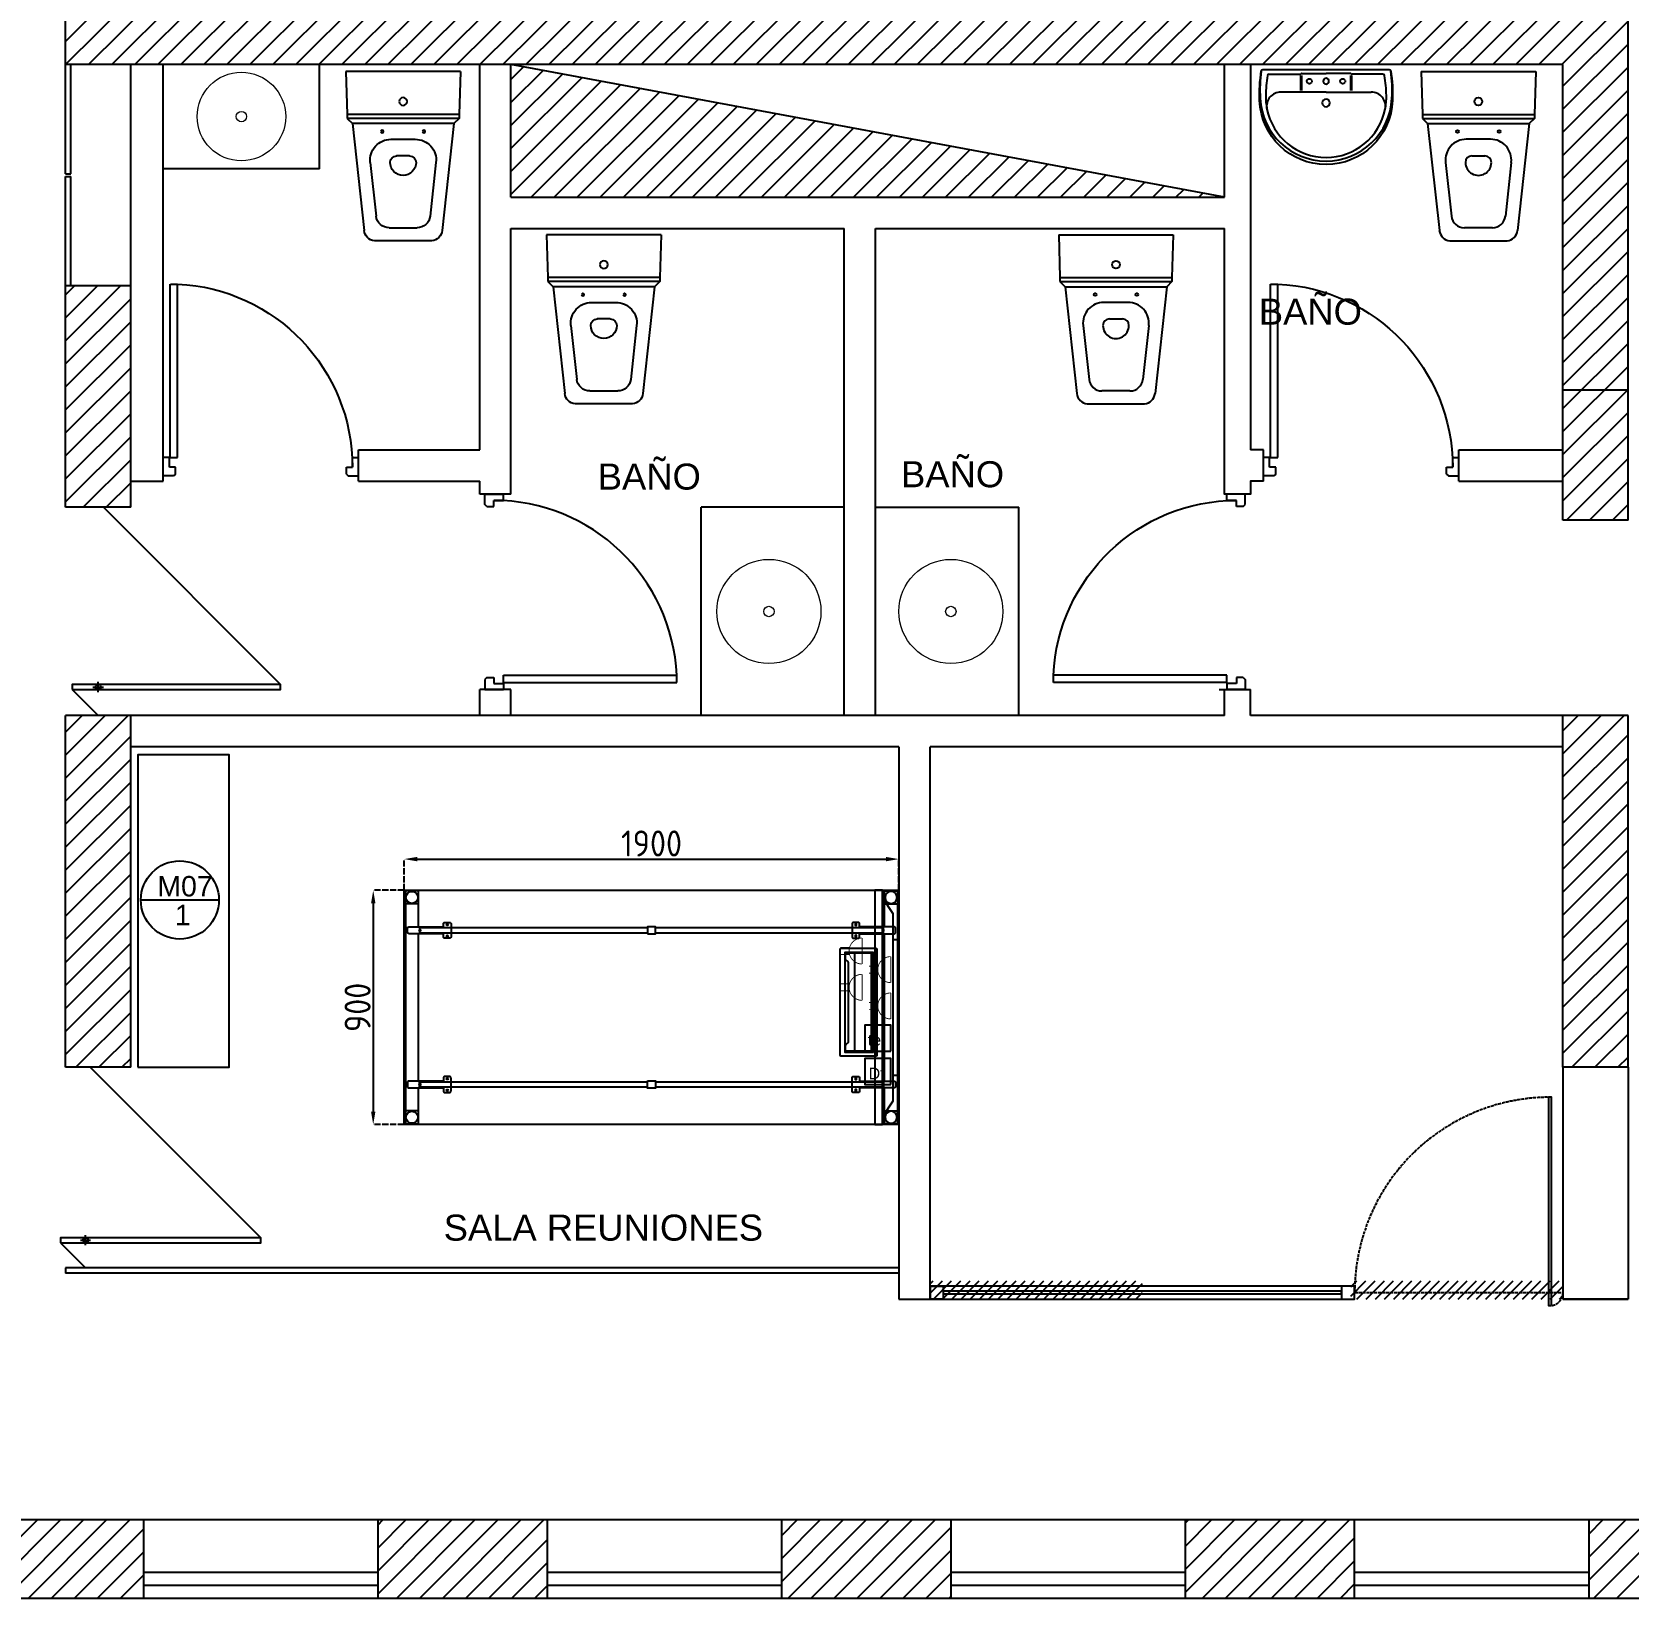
# Model space of a CAD drawing. Header units: millimetres. Extents: x 69942 to 103169, y 109869 to 150283.
# Drawn here: x 87821 to 93950, y 110479 to 116492 of the extents above; entities that cross this region are included whole.
import ezdxf
from ezdxf.enums import TextEntityAlignment as Align

# ---------------------------------------------------------------- set-up
doc = ezdxf.new("R2010")
doc.units = ezdxf.units.MM
doc.header["$MEASUREMENT"] = 0
for name, pattern in [('ACAD_ISO02W100', [15, 12, -3]), ('ACAD_ISO04W100', [30, 24, -3, 0, -3]), ('HIDDEN2', [0.1875, 0.125, -0.0625]), ('RAYITAS', [0.375, 0.25, -0.125])]:
    doc.linetypes.add(name, pattern=pattern)
doc.layers.add('008', color=8, linetype='Continuous', lineweight=9)
for name, color, linetype in [('2D', 7, 'Continuous'), ('A-MUEBLES', 1, 'Continuous'), ('CONSTRUCCION 2', 10, 'Continuous'), ('COTA', 5, 'Continuous'), ('DEMOLICION 2', 50, 'HIDDEN2'), ('FMZ-0.4', 5, 'Continuous'), ('FMZ-0.6', 7, 'Continuous'), ('FMZ-CRISTAL', 4, 'Continuous'), ('FMZ-TEXTO', 3, 'Continuous'), ('Mobiliario', 7, 'Continuous'), ('OH', 7, 'Continuous'), ('puerta', 6, 'Continuous'), ('vent', 8, 'Continuous')]:
    doc.layers.add(name, color=color, linetype=linetype)
doc.layers.add('FMZ-MOBILIARIO', color=7, linetype='Continuous', true_color=0x46434a)
doc.layers.add('Simbología Enchufes', color=7, linetype='Continuous', true_color=0xda321c)
doc.styles.add('ARIAL', font='arial.ttf')
doc.styles.add('FMZ 100', font='arial.ttf', dxfattribs={"height": 16})
doc.styles.add('VERO', font='isocp2.shx')
doc.dimstyles.new('RCA', dxfattribs={"dimtxt": 100, "dimasz": 50, "dimexe": 0, "dimexo": 0, "dimgap": 10, "dimtad": 2, "dimdec": 0, "dimtxsty": 'VERO', "dimcen": 2.5, "dimclrd": 253, "dimclre": 253, "dimclrt": 1, "dimadec": 0, "dimazin": 0, "dimtfac": 1, "dimtdec": 0, "dimtmove": 0, "dimatfit": 3, "dimfxl": 1, "dimarcsym": 0})
pattern_1 = [(45, (-680707.704, -994088.684), (-44.1941738, 44.1941738), [])]
pattern_2 = [(45, (-559040.627, -967344.345), (-17.67766953, 17.67766953), [])]

# ---------------------------------------------------------------- blocks, each defined once
blk = doc.blocks.new('P-080')
at = {"layer": 'FMZ-MOBILIARIO'}
for p, q in [((741.4, 38), (741.4, 748)), ((771.1, 748), (741.4, 748)), ((771.4, 38), (771.4, 748)), ((0, -38), (0, 38)), ((25, 38), (0, 38)), ((25, -2), (25, 38)), ((771.4, 38), (741.4, 38)), ((775, 38), (800, 38)), ((775, -2), (775, 38)), ((800, -38), (800, 38)), ((42, -38), (0, -38)), ((50, -2), (25, -2)), ((50, -30), (42, -38)), ((50, -30), (50, -2)), ((750, -2), (775, -2)), ((750, -30), (750, -2)), ((750, -30), (758, -38)), ((758, -38), (800, -38))]:
    blk.add_line(p, q, dxfattribs=at)
blk.add_arc((776.3, -2.5), 751.3, 92.66793, 179.95893, dxfattribs=at)
blk = doc.blocks.new('A$C22EA419C')
at = {"layer": 'FMZ-CRISTAL'}
for p, q in [((0, 0), (68, -68)), ((-2, -71), (-2, -67)), ((-12, -70), (-2, -80)), ((-4, -69), (0, -69))]:
    blk.add_line(p, q, dxfattribs=at)
blk.add_lwpolyline([(-12, -70), (68, -70), (68, -68), (-12, -68)], close=True, dxfattribs=at)
blk.add_circle((-2, -69), 1, dxfattribs=at)
blk = doc.blocks.new('Wc-05')
at = {"layer": 'FMZ-MOBILIARIO'}
for p, q in [((0, -220), (0, 220)), ((0, 220), (165, 215)), ((165, 215), (180, 215)), ((165, -215), (165, 215)), ((180, 215), (200, 195)), ((180, -215), (180, 215)), ((200, 195), (610, 150)), ((200, -195), (200, 195)), ((348.7, 126.2), (555.5, 103.5)), ((650, -110), (650, 110)), ((260, 46.7), (260, -46.7)), ((323.7, -25), (323.7, 25)), ((600, 53.8), (600, -53.8)), ((348.7, -126.2), (555.5, -103.5)), ((200, -195), (610, -150)), ((0, -220), (165, -215)), ((165, -215), (180, -215)), ((180, -215), (200, -195))]:
    blk.add_line(p, q, dxfattribs=at)
for centre, radius in [((230, 80), 5), ((115, 0), 15), ((230, -80), 5)]:
    blk.add_circle(centre, radius, dxfattribs=at)
for centre, radius, start, end in [((340, 46.7), 80, 83.73651, 180), ((605.1, 105.1), 45.2, 6.26349, 83.73651), ((550, 53.8), 50, 359.99999, 83.73651), ((348.7, 25), 25, 90, 180), ((348.7, 0), 50, 270, 90), ((340, -46.7), 80, 180, 276.26349), ((348.7, -25), 25, 180, 270), ((550, -53.8), 50, 276.26349, 0), ((605.1, -105.1), 45.2, 276.26349, 353.73651)]:
    blk.add_arc(centre, radius, start, end, dxfattribs=at)
blk = doc.blocks.new('Lo-03')
for p, q in [((0, 86.4), (-173.8, 86.4)), ((-97.9, 23), (-97.9, 81)), ((-93.8, 23), (-93.8, 81)), ((0, 86.4), (173.8, 86.4)), ((93.8, 23), (93.8, 81)), ((97.9, 23), (97.9, 81)), ((-218.6, 17.9), (-98.9, 17.9)), ((-93.8, 15.4), (0, 15.4)), ((93.8, 15.4), (0, 15.4)), ((218.6, 17.9), (98.9, 17.9))]:
    blk.add_line(p, q)
blk.add_lwpolyline([(0, 364.8, -0.403187), (255.2, 119.1, -0.04955), (248.6, 5.4, -0.368901), (242.2, 0), (0, 0), (-242.2, 0, -0.368901), (-248.6, 5.4, -0.04955), (-255.2, 119.1, -0.403187)], format="xyb", close=True)
at = {"linetype": 'RAYITAS'}
for centre in [(-64, 44.8), (64, 44.8)]:
    blk.add_circle(centre, 9.6, dxfattribs=at)
for centre, radius, start, end in [((0, 97.9), 253.4, 90, 177.20036), ((0, 105.6), 231.7, 90, 168.54747), ((0, 97.9), 253.4, 2.79964, 90), ((0, 105.6), 231.7, 11.45253, 90), ((0, 105.6), 231.7, 168.54747, 181.49317), ((-173.8, 140.8), 54.4, 168.54747, 270), ((0, 128), 14.7, 90, 270), ((0, 128), 14.7, 270, 90), ((173.8, 140.8), 54.4, 270, 11.45253), ((0, 105.6), 231.7, 358.50683, 11.45253), ((322.2, 82.8), 576, 177.26815, 187.72723), ((280.4, 106.1), 512, 180.72633, 189.30303), ((-280.4, 106.1), 512, 350.69697, 359.27367), ((-322.2, 82.8), 576, 352.27277, 2.73185), ((-218.6, 24.3), 6.4, 189.30303, 270), ((-98.9, 15.4), 2.56, 36.8699, 90), ((-93.8, 19.2), 3.84, 216.8699, 270), ((0, 44.8), 11.2, 90, 270), ((0, 44.8), 11.2, 270, 90), ((93.8, 19.2), 3.84, 270, 323.1301), ((98.9, 15.4), 2.56, 90, 143.1301), ((218.6, 24.3), 6.4, 270, 350.69697)]:
    blk.add_arc(centre, radius, start, end)
blk = doc.blocks.new('enchufes')
at = {"linetype": 'Continuous', "const_width": 0.5}
blk.add_lwpolyline([(26085.61, 529.02), (26100.61, 529.02, 1), (26085.61, 529.02, 1.446218), (26085.61, 529.02, 1.021531)], format="xyb", dxfattribs=at)
for points in [[(26091.11, 536.25), (26091.11, 541.52)], [(26095.11, 536.25), (26095.11, 541.52)]]:
    blk.add_lwpolyline(points, dxfattribs=at)
blk = doc.blocks.new('CR.19090')
at = {"layer": '2D'}
blk.add_lwpolyline([(-1900, 0), (0, 0), (0, -900), (-1900, -900)], close=True, dxfattribs=at)
blk = doc.blocks.new('SP.LI.5LTS.090')
at = {"layer": '2D'}
for points in [[(5, 447), (5, -447), (55, -447), (55, -309)], [(55, 309), (55, 447), (5, 447)], [(55, 397), (5, 397)], [(55, -283), (55, 283)], [(55, -397), (5, -397)]]:
    blk.add_lwpolyline(points, dxfattribs=at)
for points in [[(151, 283), (18, 283, -0.414214), (13, 288), (13, 304, -0.414214), (18, 309), (151, 309)], [(151, 309), (151, 321.5, -0.414214), (156, 326.5), (175, 326.5, -0.414214), (180, 321.5), (180, 270.5, -0.414214), (175, 265.5), (156, 265.5, -0.414214), (151, 270.5), (151, 283)], [(151, -283), (18, -283, 0.414214), (13, -288), (13, -304, 0.414214), (18, -309), (151, -309)], [(151, -309), (151, -321.5, 0.414214), (156, -326.5), (175, -326.5, 0.414214), (180, -321.5), (180, -270.5, 0.414214), (175, -265.5), (156, -265.5, 0.414214), (151, -270.5), (151, -283)]]:
    blk.add_lwpolyline(points, format="xyb", dxfattribs=at)
for centre, radius in [((30, 422), 23), ((165.5, 317.8), 3), ((60.5, 296), 3), ((165.5, 274.3), 3), ((60.5, -296), 3), ((165.5, -274.2), 3), ((165.5, -317.8), 3), ((30, -422), 23)]:
    blk.add_circle(centre, radius, dxfattribs=at)
blk = doc.blocks.new('SP.LI.5VCC.190')
at = {"layer": '2D'}
for points in [[(-15, 144), (-891, 144), (-891, 164), (-15, 164)], [(15, 164), (891, 164), (891, 144), (15, 144)]]:
    blk.add_lwpolyline(points, dxfattribs=at)
blk.add_lwpolyline([(-15, 167.5), (15, 167.5), (15, 140.5), (-15, 140.5)], close=True, dxfattribs=at)
blk = doc.blocks.new('AC.ME.CST')
at = {"layer": '2D', "extrusion": (0, -0.707107, 0.707107)}
blk.add_line((188.3, -32.1, 0), (-188.3, -32.1, 0), dxfattribs=at)
at = {"layer": '2D', "extrusion": (-1, 0, 0)}
blk.add_line((-188.3, -32.1, 0), (-188.3, -132.2, 0), dxfattribs=at)
at = {"layer": '2D', "extrusion": (1, 0, 0)}
blk.add_line((188.3, -32.1, 0), (188.3, -132.2, 0), dxfattribs=at)
at = {"layer": '2D'}
for p, q in [((-154, -122.2), (154, -122.2)), ((-186.3, -134.2), (-172.3, -134.2)), ((172.3, -134.2), (186.3, -134.2))]:
    blk.add_line(p, q, dxfattribs=at)
for points in [[(-204.5, -12.3), (204.5, -12.3, -0.414214), (207.5, -15.3), (207.5, -149.3, -0.414214), (204.5, -152.3), (-204.5, -152.3, -0.414214), (-207.5, -149.3), (-207.5, -15.3, -0.414214)], [(-191.5, -26.2), (-191.5, -135), (191.5, -135), (191.5, -26.2, 0.414214), (190.3, -25), (-190.3, -25, 0.414214)]]:
    blk.add_lwpolyline(points, format="xyb", close=True, dxfattribs=at)
at = {"layer": '2D', "elevation": 0}
blk.add_lwpolyline([(-190.5, -26.3), (190.5, -26.3), (190.5, -96.2), (-190.5, -96.2)], close=True, dxfattribs=at)
at = {"layer": '2D'}
for centre, radius, start, end in [((-154, -124.2), 2, 90, 153.09763), ((154, -124.2), 2, 26.90237, 90), ((-186.3, -132.2), 2, 180, 270), ((-173.6, -114.2), 20, 273.87083, 333.09763), ((173.6, -114.2), 20, 206.90237, 266.12917), ((186.3, -132.2), 2, 270, 0)]:
    blk.add_arc(centre, radius, start, end, dxfattribs=at)
blk = doc.blocks.new('*D520')
at = {"layer": 'COTA', "color": 253, "linetype": 'ACAD_ISO04W100', "lineweight": -2, "transparency": 16777216}
for p, q in [((89250.1, 113196.9), (89250.1, 113316.2)), ((91150.1, 113196.9), (91150.1, 113316.2))]:
    blk.add_line(p, q, dxfattribs=at)
at = {"layer": 'COTA', "color": 253, "lineweight": -2, "transparency": 16777216}
blk.add_line((89300.1, 113316.2), (91100.1, 113316.2), dxfattribs=at)
at = {"layer": 'COTA', "color": 253, "transparency": 16777216}
for points in [[(89300.1, 113324.5), (89300.1, 113307.8), (89250.1, 113316.2)], [(91100.1, 113324.5), (91100.1, 113307.8), (91150.1, 113316.2)]]:
    blk.add_solid(points, dxfattribs=at)
at = {"layer": 'Defpoints', "color": 0, "transparency": 16777216}
for p in [(91150.1, 113316.2), (89250.1, 113196.9), (91150.1, 113196.9)]:
    blk.add_point(p, dxfattribs=at)
at = {"layer": 'COTA', "color": 1, "transparency": 16777216, "insert": (90200.1, 113376.2), "char_height": 100, "attachment_point": 5, "style": 'VERO'}
blk.add_mtext('1900', dxfattribs=at)
blk = doc.blocks.new('*D521')
at = {"layer": 'COTA', "color": 253, "linetype": 'ACAD_ISO04W100', "lineweight": -2, "transparency": 16777216}
for p, q in [((89250.1, 113196.9), (89131.3, 113196.9)), ((89250.1, 112296.9), (89131.3, 112296.9))]:
    blk.add_line(p, q, dxfattribs=at)
at = {"layer": 'COTA', "color": 253, "lineweight": -2, "transparency": 16777216}
blk.add_line((89131.3, 113146.9), (89131.3, 112346.9), dxfattribs=at)
at = {"layer": 'COTA', "color": 253, "transparency": 16777216}
for points in [[(89123, 113146.9), (89139.7, 113146.9), (89131.3, 113196.9)], [(89123, 112346.9), (89139.7, 112346.9), (89131.3, 112296.9)]]:
    blk.add_solid(points, dxfattribs=at)
at = {"layer": 'Defpoints', "color": 0, "transparency": 16777216}
for p in [(89250.1, 113196.9), (89131.3, 112296.9), (89250.1, 112296.9)]:
    blk.add_point(p, dxfattribs=at)
at = {"layer": 'COTA', "color": 1, "transparency": 16777216, "insert": (89071.3, 112746.9), "char_height": 100, "attachment_point": 5, "rotation": 90, "style": 'VERO'}
blk.add_mtext('900', dxfattribs=at)

msp = doc.modelspace()

# ---------------------------------------------------------------- hatches: boundary and pattern name
at = {"layer": 'DEMOLICION 2', "true_color": 0xfae819}
h = msp.add_hatch(dxfattribs=at)
h.set_pattern_fill('ANSI31', color=2, scale=200)
h.set_pattern_definition(pattern_2)
h.paths.add_polyline_path([(92085.1, 111696.9), (91270.1, 111696.9), (91270.1, 111626.9), (92085.1, 111626.9)])
h = msp.add_hatch(dxfattribs=at)
h.set_pattern_fill('ANSI31', color=2, scale=200)
h.set_pattern_definition(pattern_2)
h.paths.add_polyline_path([(92085.1, 111696.9), (91270.1, 111696.9), (91270.1, 111626.9), (92085.1, 111626.9)])
h = msp.add_hatch(dxfattribs=at)
h.set_pattern_fill('ANSI31', color=2, scale=200)
h.set_pattern_definition(pattern_2)
h.paths.add_polyline_path([(92885.1, 111696.9), (93700.1, 111696.9), (93700.1, 111626.9), (92885.1, 111626.9)])
h = msp.add_hatch(dxfattribs=at)
h.set_pattern_fill('ANSI31', color=2, scale=200)
h.set_pattern_definition(pattern_2)
h.paths.add_polyline_path([(92885.1, 111696.9), (93700.1, 111696.9), (93700.1, 111626.9), (92885.1, 111626.9)])
at = {"layer": 'Mobiliario', "linetype": 'Continuous'}
h = msp.add_hatch(dxfattribs=at)
h.set_pattern_fill('ANSI31', color=8, scale=500)
h.set_pattern_definition(pattern_1)
h.paths.add_polyline_path([(80180.1, 129518.5), (82250.1, 129518.5), (82250.1, 130516.9), (83450.1, 130516.9), (83450.1, 130816.9), (81950.1, 130816.9), (81950.1, 129818.5), (79880.1, 129818.5), (79880.1, 128818.5), (77130.1, 128818.5), (77130.1, 127518.5), (77430.1, 127518.5), (77430.1, 128118.5), (77830.1, 128118.5), (77830.1, 128518.5), (80180.1, 128518.5)])
h.paths.add_polyline_path([(77430.1, 126618.5), (77130.1, 126618.5), (77130.1, 125968.5), (77430.1, 125968.5)])
h.paths.add_polyline_path([(77430.1, 125068.5), (77130.1, 125068.5), (77130.1, 124418.5), (77430.1, 124418.5)])
h.paths.add_polyline_path([(77430.1, 123518.5), (77130.1, 123518.5), (77130.1, 122868.5), (77430.1, 122868.5)])
h.paths.add_polyline_path([(77430.1, 121968.5), (77130.1, 121968.5), (77130.1, 121318.5), (77430.1, 121318.5)])
h.paths.add_polyline_path([(77430.1, 120418.5), (77130.1, 120418.5), (77130.1, 119768.5), (77430.1, 119768.5)])
h.paths.add_polyline_path([(77430.1, 118868.5), (77130.1, 118868.5), (77130.1, 118218.5), (77430.1, 118218.5)])
h.paths.add_polyline_path([(77430.1, 117318.5), (77130.1, 117318.5), (77130.1, 116668.5), (77430.1, 116668.5)])
h.paths.add_polyline_path([(77430.1, 115768.5), (77130.1, 115768.5), (77130.1, 114568.5), (77430.1, 114568.5)])
h.paths.add_polyline_path([(77430.1, 113668.5), (77130.1, 113668.5), (77130.1, 113018.5), (77430.1, 113018.5)])
h.paths.add_polyline_path([(77430.1, 112118.5), (77130.1, 112118.5), (77130.1, 110479.2), (78950.1, 110479.2), (78950.1, 110779.2), (77430.1, 110779.2)])
h.paths.add_polyline_path([(80500.1, 110779.2), (79850.1, 110779.2), (79850.1, 110479.2), (80500.1, 110479.2)])
h.paths.add_polyline_path([(82050.1, 110779.2), (81400.1, 110779.2), (81400.1, 110479.2), (82050.1, 110479.2)])
h.paths.add_polyline_path([(83600.1, 110779.2), (82950.1, 110779.2), (82950.1, 110479.2), (83600.1, 110479.2)])
h.paths.add_polyline_path([(85150.1, 110779.2), (84500.1, 110779.2), (84500.1, 110479.2), (85150.1, 110479.2)])
h.paths.add_polyline_path([(86700.1, 110779.2), (86050.1, 110779.2), (86050.1, 110479.2), (86700.1, 110479.2)])
h.paths.add_polyline_path([(88250.1, 110779.2), (87600.1, 110779.2), (87600.1, 110479.2), (88250.1, 110479.2)])
h.paths.add_polyline_path([(89800.1, 110779.2), (89150.1, 110779.2), (89150.1, 110479.2), (89800.1, 110479.2)])
h.paths.add_polyline_path([(91350.1, 110779.2), (90700.1, 110779.2), (90700.1, 110479.2), (91350.1, 110479.2)])
h.paths.add_polyline_path([(92900.1, 110779.2), (92250.1, 110779.2), (92250.1, 110479.2), (92900.1, 110479.2)])
h.paths.add_polyline_path([(94450.1, 110779.2), (93800.1, 110779.2), (93800.1, 110479.2), (94450.1, 110479.2)])
h.paths.add_polyline_path([(96000.1, 110779.2), (95350.1, 110779.2), (95350.1, 110479.2), (96000.1, 110479.2)])
h.paths.add_polyline_path([(97550.1, 110779.2), (96900.1, 110779.2), (96900.1, 110479.2), (97550.1, 110479.2)])
h.paths.add_polyline_path([(100550.1, 112316.9), (101550.1, 112316.9), (101550.1, 114516.9), (102700.1, 114516.9), (102700.1, 115536.9), (102400.1, 115536.9), (102400.1, 114816.9), (102000.1, 114816.9), (101250.1, 114816.9), (101250.1, 112616.9), (100250.1, 112616.9), (100250.1, 110779.2), (98450.1, 110779.2), (98450.1, 110479.2), (100550.1, 110479.2)])
h = msp.add_hatch(dxfattribs=at)
h.set_pattern_fill('ANSI31', color=8, scale=500)
h.set_pattern_definition(pattern_1)
h.paths.add_polyline_path([(80180.1, 129518.5), (82250.1, 129518.5), (82250.1, 130516.9), (83450.1, 130516.9), (83450.1, 130816.9), (81950.1, 130816.9), (81950.1, 129818.5), (79880.1, 129818.5), (79880.1, 128818.5), (77130.1, 128818.5), (77130.1, 127518.5), (77430.1, 127518.5), (77430.1, 128118.5), (77830.1, 128118.5), (77830.1, 128518.5), (80180.1, 128518.5)])
h.paths.add_polyline_path([(77430.1, 126618.5), (77130.1, 126618.5), (77130.1, 125968.5), (77430.1, 125968.5)])
h.paths.add_polyline_path([(77430.1, 125068.5), (77130.1, 125068.5), (77130.1, 124418.5), (77430.1, 124418.5)])
h.paths.add_polyline_path([(77430.1, 123518.5), (77130.1, 123518.5), (77130.1, 122868.5), (77430.1, 122868.5)])
h.paths.add_polyline_path([(77430.1, 121968.5), (77130.1, 121968.5), (77130.1, 121318.5), (77430.1, 121318.5)])
h.paths.add_polyline_path([(77430.1, 120418.5), (77130.1, 120418.5), (77130.1, 119768.5), (77430.1, 119768.5)])
h.paths.add_polyline_path([(77430.1, 118868.5), (77130.1, 118868.5), (77130.1, 118218.5), (77430.1, 118218.5)])
h.paths.add_polyline_path([(77430.1, 117318.5), (77130.1, 117318.5), (77130.1, 116668.5), (77430.1, 116668.5)])
h.paths.add_polyline_path([(77430.1, 115768.5), (77130.1, 115768.5), (77130.1, 114568.5), (77430.1, 114568.5)])
h.paths.add_polyline_path([(77430.1, 113668.5), (77130.1, 113668.5), (77130.1, 113018.5), (77430.1, 113018.5)])
h.paths.add_polyline_path([(77430.1, 112118.5), (77130.1, 112118.5), (77130.1, 110479.2), (78950.1, 110479.2), (78950.1, 110779.2), (77430.1, 110779.2)])
h.paths.add_polyline_path([(80500.1, 110779.2), (79850.1, 110779.2), (79850.1, 110479.2), (80500.1, 110479.2)])
h.paths.add_polyline_path([(82050.1, 110779.2), (81400.1, 110779.2), (81400.1, 110479.2), (82050.1, 110479.2)])
h.paths.add_polyline_path([(83600.1, 110779.2), (82950.1, 110779.2), (82950.1, 110479.2), (83600.1, 110479.2)])
h.paths.add_polyline_path([(85150.1, 110779.2), (84500.1, 110779.2), (84500.1, 110479.2), (85150.1, 110479.2)])
h.paths.add_polyline_path([(86700.1, 110779.2), (86050.1, 110779.2), (86050.1, 110479.2), (86700.1, 110479.2)])
h.paths.add_polyline_path([(88250.1, 110779.2), (87600.1, 110779.2), (87600.1, 110479.2), (88250.1, 110479.2)])
h.paths.add_polyline_path([(89800.1, 110779.2), (89150.1, 110779.2), (89150.1, 110479.2), (89800.1, 110479.2)])
h.paths.add_polyline_path([(91350.1, 110779.2), (90700.1, 110779.2), (90700.1, 110479.2), (91350.1, 110479.2)])
h.paths.add_polyline_path([(92900.1, 110779.2), (92250.1, 110779.2), (92250.1, 110479.2), (92900.1, 110479.2)])
h.paths.add_polyline_path([(94450.1, 110779.2), (93800.1, 110779.2), (93800.1, 110479.2), (94450.1, 110479.2)])
h.paths.add_polyline_path([(96000.1, 110779.2), (95350.1, 110779.2), (95350.1, 110479.2), (96000.1, 110479.2)])
h.paths.add_polyline_path([(97550.1, 110779.2), (96900.1, 110779.2), (96900.1, 110479.2), (97550.1, 110479.2)])
h.paths.add_polyline_path([(100550.1, 112316.9), (101550.1, 112316.9), (101550.1, 114516.9), (102700.1, 114516.9), (102700.1, 115536.9), (102400.1, 115536.9), (102400.1, 114816.9), (102000.1, 114816.9), (101250.1, 114816.9), (101250.1, 112616.9), (100250.1, 112616.9), (100250.1, 110779.2), (98450.1, 110779.2), (98450.1, 110479.2), (100550.1, 110479.2)])
h = msp.add_hatch(dxfattribs=at)
h.set_pattern_fill('ANSI31', color=8, scale=500)
h.set_pattern_definition(pattern_1)
h.paths.add_polyline_path([(88200.1, 124816.9), (93700.1, 124816.9), (93700.1, 122916.9), (93150.1, 122916.9), (93150.1, 122816.9), (93950.1, 122816.9), (93950.1, 125066.9), (87950.1, 125066.9), (87950.1, 124966.9), (87950.1, 122816.9), (88750.1, 122816.9), (88750.1, 122916.9), (88200.1, 122916.9)])
h.paths.add_polyline_path([(93700.1, 115116.9), (93950.1, 115116.9), (93950.1, 120866.9), (90550.1, 120866.9), (90550.1, 120616.9), (93700.1, 120616.9), (93700.1, 116616.9), (89650.1, 116616.9), (89650.1, 120866.9), (88900.1, 120866.9), (88900.1, 120616.9), (89400.1, 120616.9), (89400.1, 116616.9), (88200.1, 116616.9), (88200.1, 120866.9), (87950.1, 120866.9), (87950.1, 116366.9), (93700.1, 116366.9)])
h.paths.add_polyline_path([(93950.1, 115116.9), (93700.1, 115116.9), (93700.1, 114616.9), (93950.1, 114616.9)])
h = msp.add_hatch(dxfattribs=at)
h.set_pattern_fill('ANSI31', color=8, scale=500)
h.set_pattern_definition(pattern_1)
h.paths.add_polyline_path([(89660.1, 116366.9), (89660.1, 115856.9), (92400.1, 115856.9)])
h = msp.add_hatch(dxfattribs=at)
h.set_pattern_fill('ANSI31', color=8, scale=500)
h.set_pattern_definition(pattern_1)
h.paths.add_polyline_path([(89660.1, 116366.9), (89660.1, 115856.9), (92400.1, 115856.9)])
h = msp.add_hatch(dxfattribs=at)
h.set_pattern_fill('ANSI31', color=8, scale=500)
h.set_pattern_definition(pattern_1)
h.paths.add_polyline_path([(87950.1, 114666.9), (88200.1, 114666.9), (88200.1, 115516.9), (87950.1, 115516.9)])
h = msp.add_hatch(dxfattribs=at)
h.set_pattern_fill('ANSI31', color=8, scale=500)
h.set_pattern_definition(pattern_1)
h.paths.add_polyline_path([(87950.1, 114666.9), (88200.1, 114666.9), (88200.1, 115516.9), (87950.1, 115516.9)])
h = msp.add_hatch(dxfattribs=at)
h.set_pattern_fill('ANSI31', color=8, scale=500)
h.set_pattern_definition(pattern_1)
h.paths.add_polyline_path([(93700.1, 112516.9), (93950.1, 112516.9), (93950.1, 113866.9), (93700.1, 113866.9)])
h.paths.add_polyline_path([(97950.1, 114816.9), (97950.1, 114516.9), (99100.1, 114516.9), (99100.1, 114816.9)])
h = msp.add_hatch(dxfattribs=at)
h.set_pattern_fill('ANSI31', color=8, scale=500)
h.set_pattern_definition(pattern_1)
h.paths.add_polyline_path([(93700.1, 112516.9), (93950.1, 112516.9), (93950.1, 113866.9), (93700.1, 113866.9)])
h.paths.add_polyline_path([(97950.1, 114816.9), (97950.1, 114516.9), (99100.1, 114516.9), (99100.1, 114816.9)])
h = msp.add_hatch(dxfattribs=at)
h.set_pattern_fill('ANSI31', color=8, scale=500)
h.set_pattern_definition(pattern_1)
h.paths.add_polyline_path([(87950.1, 112516.9), (88200.1, 112516.9), (88200.1, 113866.9), (87950.1, 113866.9)])
h = msp.add_hatch(dxfattribs=at)
h.set_pattern_fill('ANSI31', color=8, scale=500)
h.set_pattern_definition(pattern_1)
h.paths.add_polyline_path([(87950.1, 112516.9), (88200.1, 112516.9), (88200.1, 113866.9), (87950.1, 113866.9)])

# ---------------------------------------------------------------- linework, layer by layer
at = {"layer": '008'}
for centre, radius in [((88625.1, 116166.9), 170), ((88625.1, 116166.9), 170), ((88625.1, 116166.9), 20), ((88625.1, 116166.9), 20), ((90650.8, 114266.9), 200), ((90650.8, 114266.9), 200), ((91349.4, 114266.9), 200), ((91349.4, 114266.9), 200), ((90650.8, 114266.9), 20), ((90650.8, 114266.9), 20), ((91349.4, 114266.9), 20), ((91349.4, 114266.9), 20)]:
    msp.add_circle(centre, radius, dxfattribs=at)
at = {"layer": 'A-MUEBLES', "color": 1, "linetype": 'Continuous', "true_color": 0xff0a0a}
for points in [[(88227.5, 112516.9), (88577.5, 112516.9), (88577.5, 113716.9), (88227.5, 113716.9)], [(91057.2, 112296.9), (91087.2, 112296.9), (91087.2, 113196.9), (91057.2, 113196.9)], [(91087.2, 113166.9), (91127.2, 113106.9), (91127.2, 112386.9), (91087.2, 112326.9)], [(91127.2, 112486.9), (91150.1, 112486.9), (91150.1, 113006.9), (91127.2, 113006.9)]]:
    msp.add_lwpolyline(points, close=True, dxfattribs=at)
msp.add_lwpolyline([(88238.8, 113159.3), (88538.8, 113159.3)], dxfattribs=at)
msp.add_circle((88388.8, 113159.3), 150, dxfattribs=at)
at = {"layer": 'CONSTRUCCION 2', "color": 1, "true_color": 0xff0a0a}
for points in [[(93656.1, 111601.9), (93656.1, 112401.9), (93644.1, 112401.9), (93644.1, 111601.9)], [(91270.1, 111626.9), (92900.1, 111626.9), (92900.1, 111676.9), (91270.1, 111676.9)], [(91270.1, 111626.9), (91270.1, 111676.9), (91320.1, 111676.9), (91320.1, 111626.9)], [(92850.1, 111656.9), (91320.1, 111656.9), (91320.1, 111646.9), (92850.1, 111646.9)], [(92900.1, 111626.9), (92900.1, 111676.9), (92850.1, 111676.9), (92850.1, 111626.9)]]:
    msp.add_lwpolyline(points, close=True, dxfattribs=at)
at = {"layer": 'CONSTRUCCION 2', "color": 1, "linetype": 'ACAD_ISO02W100', "true_color": 0xff0a0a}
msp.add_lwpolyline([(92900.1, 111651.9), (93700.1, 111651.9)], dxfattribs=at)
for radius, start, end in [(750, 89.54163, 180), (50, 263.1079, 0)]:
    msp.add_arc((93650.1, 111651.9), radius, start, end, dxfattribs=at)
at = {"layer": 'FMZ-0.4'}
for p, q in [((88200.1, 115516.9), (88200.1, 116366.9)), ((88200.1, 115516.9), (88200.1, 116366.9)), ((88325.1, 114766.9), (88325.1, 116366.9)), ((88325.1, 114766.9), (88325.1, 116366.9)), ((89540.1, 114886.9), (89540.1, 116366.9)), ((89540.1, 114886.9), (89540.1, 116366.9)), ((89660.1, 115856.9), (89660.1, 116366.9)), ((89660.1, 115856.9), (89660.1, 116366.9)), ((92400.1, 115856.9), (92400.1, 116366.9)), ((92400.1, 115856.9), (92400.1, 116366.9)), ((92500.1, 116366.9), (92500.1, 114886.9)), ((89660.1, 115856.9), (92400.1, 115856.9)), ((89660.1, 115856.9), (92400.1, 115856.9)), ((89660.1, 115736.9), (90940.1, 115736.9)), ((89660.1, 114716.9), (89660.1, 115736.9)), ((89660.1, 115736.9), (90940.1, 115736.9)), ((89660.1, 114716.9), (89660.1, 115736.9)), ((90940.1, 113866.9), (90940.1, 115736.9)), ((90940.1, 113866.9), (90940.1, 115736.9)), ((91060.1, 115736.9), (92400.1, 115736.9)), ((91060.1, 113866.9), (91060.1, 115736.9)), ((91060.1, 115736.9), (92400.1, 115736.9)), ((91060.1, 113866.9), (91060.1, 115736.9)), ((93700.1, 114616.9), (93700.1, 115116.9)), ((93700.1, 114886.9), (93700.1, 115116.9)), ((93700.1, 114616.9), (93700.1, 115116.9)), ((93950.1, 114616.9), (93950.1, 115116.9)), ((93950.1, 114616.9), (93950.1, 115116.9)), ((93950.1, 114616.9), (93950.1, 115116.9)), ((89075.1, 114886.9), (89540.1, 114886.9)), ((89075.1, 114766.9), (89075.1, 114886.9)), ((89075.1, 114886.9), (89540.1, 114886.9)), ((89075.1, 114766.9), (89075.1, 114886.9)), ((92550.1, 114886.9), (92500.1, 114886.9)), ((92550.1, 114766.9), (92550.1, 114886.9)), ((92550.1, 114766.9), (92550.1, 114886.9)), ((93300.1, 114766.9), (93300.1, 114886.9)), ((93300.1, 114886.9), (93700.1, 114886.9)), ((93300.1, 114766.9), (93300.1, 114886.9)), ((88200.1, 114766.9), (88325.1, 114766.9)), ((88200.1, 114766.9), (88325.1, 114766.9)), ((89075.1, 114766.9), (89540.1, 114766.9)), ((89075.1, 114766.9), (89540.1, 114766.9)), ((89540.1, 114716.9), (89540.1, 114766.9)), ((89540.1, 114716.9), (89540.1, 114766.9)), ((93300.1, 114766.9), (93700.1, 114766.9)), ((93700.1, 114616.9), (93700.1, 114766.9)), ((89660.1, 114716.9), (89540.1, 114716.9)), ((89660.1, 114716.9), (89540.1, 114716.9)), ((93950.1, 114616.9), (93700.1, 114616.9)), ((93950.1, 114616.9), (93700.1, 114616.9)), ((93950.1, 114616.9), (93700.1, 114616.9)), ((89540.1, 113866.9), (89540.1, 113966.9)), ((89660.1, 113966.9), (89540.1, 113966.9)), ((89540.1, 113866.9), (89540.1, 113966.9)), ((89660.1, 113966.9), (89540.1, 113966.9)), ((89660.1, 113866.9), (89660.1, 113966.9)), ((89660.1, 113866.9), (89660.1, 113966.9)), ((92380.1, 113966.9), (92500.1, 113966.9)), ((92400.1, 113866.9), (92400.1, 113966.9)), ((92400.1, 113966.9), (92500.1, 113966.9)), ((92500.1, 113866.9), (92500.1, 113966.9)), ((92500.1, 113866.9), (92500.1, 113966.9)), ((92400.1, 113866.9), (88200.1, 113866.9)), ((92400.1, 113866.9), (88200.1, 113866.9)), ((93700.1, 113866.9), (92500.1, 113866.9)), ((93700.1, 113866.9), (92500.1, 113866.9)), ((91150.1, 113746.9), (88200.1, 113746.9)), ((91150.1, 113746.9), (88200.1, 113746.9)), ((91150.1, 113746.9), (91150.1, 111626.9)), ((91150.1, 113746.9), (91150.1, 111626.9)), ((93700.1, 113746.9), (91270.1, 113746.9)), ((93700.1, 113746.9), (91270.1, 113746.9)), ((93700.1, 112516.9), (93700.1, 111626.9)), ((93700.1, 112516.9), (93700.1, 111626.9)), ((93950.1, 112516.9), (93950.1, 111626.9)), ((93950.1, 112516.9), (93950.1, 111626.9)), ((91150.1, 111626.9), (91270.1, 111626.9)), ((91150.1, 111626.9), (91270.1, 111626.9)), ((93950.1, 111626.9), (93700.1, 111626.9)), ((93700.1, 111626.9), (93950.1, 111626.9)), ((93950.1, 111626.9), (93700.1, 111626.9)), ((93700.1, 111626.9), (93950.1, 111626.9))]:
    msp.add_line(p, q, dxfattribs=at)
for points in [[(92550.1, 114766.9), (92500.1, 114766.9), (92500.1, 114716.9), (92400.1, 114716.9), (92400.1, 115736.9)], [(91270.1, 111626.9), (91270.1, 113746.9)]]:
    msp.add_lwpolyline(points, dxfattribs=at)
at = {"layer": 'FMZ-0.6'}
for p, q in [((87950.1, 116366.9), (87950.1, 120866.9)), ((87950.1, 116366.9), (87950.1, 120866.9)), ((93950.1, 115116.9), (93950.1, 120866.9)), ((93950.1, 115116.9), (93950.1, 120866.9)), ((93700.1, 116366.9), (87950.1, 116366.9)), ((93700.1, 116366.9), (87950.1, 116366.9)), ((93700.1, 115116.9), (93700.1, 116366.9)), ((93700.1, 115116.9), (93700.1, 116366.9)), ((87950.1, 114666.9), (87950.1, 115516.9)), ((88200.1, 115516.9), (87950.1, 115516.9)), ((87950.1, 114666.9), (87950.1, 115516.9)), ((88200.1, 115516.9), (87950.1, 115516.9)), ((88200.1, 114666.9), (88200.1, 115516.9)), ((88200.1, 114666.9), (88200.1, 115516.9)), ((93950.1, 115116.9), (93700.1, 115116.9)), ((88200.1, 114666.9), (87950.1, 114666.9)), ((88200.1, 114666.9), (87950.1, 114666.9)), ((87950.1, 112516.9), (87950.1, 113866.9)), ((88200.1, 113866.9), (87950.1, 113866.9)), ((87950.1, 112516.9), (87950.1, 113866.9)), ((88200.1, 113866.9), (87950.1, 113866.9)), ((88200.1, 112516.9), (88200.1, 113866.9)), ((88200.1, 112516.9), (88200.1, 113866.9)), ((93700.1, 112516.9), (93700.1, 113866.9)), ((93950.1, 113866.9), (93700.1, 113866.9)), ((93700.1, 112516.9), (93700.1, 113866.9)), ((93950.1, 113866.9), (93700.1, 113866.9)), ((93950.1, 112516.9), (93950.1, 113866.9)), ((93950.1, 112516.9), (93950.1, 113866.9)), ((88200.1, 112516.9), (87950.1, 112516.9)), ((88200.1, 112516.9), (87950.1, 112516.9)), ((93950.1, 112516.9), (93700.1, 112516.9)), ((93950.1, 112516.9), (93700.1, 112516.9)), ((88250.1, 110779.2), (87600.1, 110779.2)), ((88250.1, 110779.2), (87600.1, 110779.2)), ((88250.1, 110479.2), (88250.1, 110779.2)), ((88250.1, 110479.2), (88250.1, 110779.2)), ((89800.1, 110779.2), (89150.1, 110779.2)), ((89150.1, 110479.2), (89150.1, 110779.2)), ((89800.1, 110779.2), (89150.1, 110779.2)), ((89150.1, 110479.2), (89150.1, 110779.2)), ((89800.1, 110479.2), (89800.1, 110779.2)), ((89800.1, 110479.2), (89800.1, 110779.2)), ((91350.1, 110779.2), (90700.1, 110779.2)), ((90700.1, 110479.2), (90700.1, 110779.2)), ((91350.1, 110779.2), (90700.1, 110779.2)), ((90700.1, 110479.2), (90700.1, 110779.2)), ((91350.1, 110479.2), (91350.1, 110779.2)), ((91350.1, 110479.2), (91350.1, 110779.2)), ((92900.1, 110779.2), (92250.1, 110779.2)), ((92250.1, 110479.2), (92250.1, 110779.2)), ((92900.1, 110779.2), (92250.1, 110779.2)), ((92250.1, 110479.2), (92250.1, 110779.2)), ((92900.1, 110479.2), (92900.1, 110779.2)), ((92900.1, 110479.2), (92900.1, 110779.2)), ((94450.1, 110779.2), (93800.1, 110779.2)), ((93800.1, 110479.2), (93800.1, 110779.2)), ((94450.1, 110779.2), (93800.1, 110779.2)), ((93800.1, 110479.2), (93800.1, 110779.2)), ((87600.1, 110479.2), (88250.1, 110479.2)), ((87600.1, 110479.2), (88250.1, 110479.2)), ((89150.1, 110479.2), (89800.1, 110479.2)), ((89150.1, 110479.2), (89800.1, 110479.2)), ((90700.1, 110479.2), (91350.1, 110479.2)), ((90700.1, 110479.2), (91350.1, 110479.2)), ((92250.1, 110479.2), (92900.1, 110479.2)), ((92250.1, 110479.2), (92900.1, 110479.2)), ((93800.1, 110479.2), (94450.1, 110479.2)), ((93800.1, 110479.2), (94450.1, 110479.2))]:
    msp.add_line(p, q, dxfattribs=at)
at = {"layer": 'FMZ-CRISTAL'}
for p, q in [((91150.1, 111746.9), (87950.1, 111746.9)), ((87950.1, 111746.9), (87950.1, 111726.9)), ((91150.1, 111746.9), (87950.1, 111746.9)), ((87950.1, 111746.9), (87950.1, 111726.9)), ((91150.1, 111726.9), (87950.1, 111726.9)), ((91150.1, 111726.9), (87950.1, 111726.9))]:
    msp.add_line(p, q, dxfattribs=at)
at = {"layer": 'FMZ-MOBILIARIO'}
for p, q in [((87950.1, 115946.9), (87950.1, 116366.9)), ((87950.1, 115946.9), (87950.1, 116366.9)), ((87970.1, 115946.9), (87970.1, 116366.9)), ((87970.1, 115946.9), (87970.1, 116366.9)), ((88925.1, 115966.9), (88925.1, 116366.9)), ((88925.1, 115966.9), (88925.1, 116366.9)), ((92400.1, 115856.9), (89660.1, 116366.9)), ((92400.1, 115856.9), (89660.1, 116366.9)), ((87950.1, 115946.9), (87970.1, 115946.9)), ((87950.1, 115946.9), (87970.1, 115946.9)), ((87950.1, 115516.9), (87950.1, 115936.9)), ((87950.1, 115936.9), (87970.1, 115936.9)), ((87950.1, 115516.9), (87950.1, 115936.9)), ((87950.1, 115936.9), (87970.1, 115936.9)), ((87970.1, 115516.9), (87970.1, 115936.9)), ((87970.1, 115516.9), (87970.1, 115936.9)), ((88925.1, 115966.9), (88325.1, 115966.9)), ((88925.1, 115966.9), (88325.1, 115966.9)), ((90940.1, 114666.9), (90390.1, 114666.9)), ((90390.1, 113866.9), (90390.1, 114666.9)), ((90940.1, 114666.9), (90390.1, 114666.9)), ((90390.1, 113866.9), (90390.1, 114666.9)), ((91060.1, 114666.9), (91610.1, 114666.9)), ((91060.1, 114666.9), (91610.1, 114666.9)), ((91610.1, 113866.9), (91610.1, 114666.9)), ((91610.1, 113866.9), (91610.1, 114666.9))]:
    msp.add_line(p, q, dxfattribs=at)
at = {"layer": 'Simbología Enchufes'}
for points in [[(91118.8, 112579.1), (91118.8, 112679.1), (91018.8, 112679.1), (91018.8, 112579.1)], [(91118.8, 112450.5), (91118.8, 112550.5), (91018.8, 112550.5), (91018.8, 112450.5)]]:
    msp.add_lwpolyline(points, close=True, dxfattribs=at)
at = {"layer": 'vent'}
for p, q in [((89150.1, 110779.2), (88250.1, 110779.2)), ((89150.1, 110779.2), (88250.1, 110779.2)), ((90700.1, 110779.2), (89800.1, 110779.2)), ((90700.1, 110779.2), (89800.1, 110779.2)), ((92250.1, 110779.2), (91350.1, 110779.2)), ((92250.1, 110779.2), (91350.1, 110779.2)), ((93800.1, 110779.2), (92900.1, 110779.2)), ((93800.1, 110779.2), (92900.1, 110779.2)), ((88250.1, 110579.2), (89150.1, 110579.2)), ((88250.1, 110579.2), (89150.1, 110579.2)), ((89800.1, 110579.2), (90700.1, 110579.2)), ((89800.1, 110579.2), (90700.1, 110579.2)), ((91350.1, 110579.2), (92250.1, 110579.2)), ((91350.1, 110579.2), (92250.1, 110579.2)), ((92900.1, 110579.2), (93800.1, 110579.2)), ((92900.1, 110579.2), (93800.1, 110579.2)), ((88250.1, 110529.2), (89150.1, 110529.2)), ((88250.1, 110529.2), (89150.1, 110529.2)), ((89800.1, 110529.2), (90700.1, 110529.2)), ((89800.1, 110529.2), (90700.1, 110529.2)), ((91350.1, 110529.2), (92250.1, 110529.2)), ((91350.1, 110529.2), (92250.1, 110529.2)), ((92900.1, 110529.2), (93800.1, 110529.2)), ((92900.1, 110529.2), (93800.1, 110529.2)), ((88250.1, 110479.2), (89150.1, 110479.2)), ((88250.1, 110479.2), (89150.1, 110479.2)), ((89800.1, 110479.2), (90700.1, 110479.2)), ((89800.1, 110479.2), (90700.1, 110479.2)), ((91350.1, 110479.2), (92250.1, 110479.2)), ((91350.1, 110479.2), (92250.1, 110479.2)), ((92900.1, 110479.2), (93800.1, 110479.2)), ((92900.1, 110479.2), (93800.1, 110479.2))]:
    msp.add_line(p, q, dxfattribs=at)

# ---------------------------------------------------------------- block references
at = {"layer": 'FMZ-CRISTAL'}
for p, xscale, yscale, zscale in [((88095.1, 114666.9), 10, 10, 10), ((88095.1, 114666.9), 10, 10, 10), ((88045.9, 112516.7), 9.621993596681635, 9.621993596681635, 9.621993596681635), ((88045.9, 112516.7), 9.621993596681635, 9.621993596681635, 9.621993596681635)]:
    msp.add_blockref('A$C22EA419C', p, dxfattribs=dict(at, xscale=xscale, yscale=yscale, zscale=zscale))
at = {"layer": 'FMZ-MOBILIARIO', "xscale": -1, "rotation": 90}
for p in [(89246.1, 116339.8), (89246.1, 116339.8), (90016.7, 115713.5)]:
    msp.add_blockref('Wc-05', p, dxfattribs=at)
at = {"layer": 'FMZ-MOBILIARIO'}
for name, p, rotation in [('Lo-03', (92790.3, 116347.5), 180), ('Wc-05', (93375.3, 116339.8), 270), ('Wc-05', (93375.3, 116339.8), 270), ('Wc-05', (91983.5, 115713.5), 270)]:
    msp.add_blockref(name, p, dxfattribs=dict(at, rotation=rotation))
at = {"layer": 'OH'}
for name, p in [('CR.19090', (91150.1, 113196.9)), ('SP.LI.5LTS.090', (89250.1, 112746.9)), ('SP.LI.5VCC.190', (90200.1, 112296.9))]:
    msp.add_blockref(name, p, dxfattribs=at)
at = {"layer": 'OH', "xscale": -1}
msp.add_blockref('SP.LI.5LTS.090', (91150.1, 112746.9), dxfattribs=at)
at = {"layer": 'OH', "xscale": -1, "rotation": 180}
msp.add_blockref('SP.LI.5VCC.190', (90200.1, 113196.9), dxfattribs=at)
at = {"layer": 'OH', "rotation": 270}
msp.add_blockref('AC.ME.CST', (91077.3, 112766.7), dxfattribs=at)
at = {"layer": 'puerta', "xscale": -0.9375033331889426, "yscale": 0.9375033332617022, "zscale": 0.9375033333273712}
for p in [(89075.1, 114822.7), (89075.1, 114822.7), (93300.1, 114822.7), (93300.1, 114822.7)]:
    msp.add_blockref('P-080', p, dxfattribs=at)
at = {"layer": 'puerta', "yscale": 0.9375033332617022, "zscale": 0.9375033332617022}
for p, xscale, rotation in [((89595.7, 114716.9), 0.9375033332617022, 270), ((89595.7, 114716.9), 0.9375033332617022, 270), ((92444.5, 114716.9), -0.9375033332617022, 90), ((92444.5, 114716.9), -0.9375033332617022, 90)]:
    msp.add_blockref('P-080', p, dxfattribs=dict(at, xscale=xscale, rotation=rotation))
at = {"layer": 'Simbología Enchufes', "linetype": 'Continuous', "xscale": -6.666666666685311, "yscale": 6.666666666685311, "zscale": 6.666666666685311, "rotation": 90}
for p in [(94535.5, 286917.4), (94645.6, 286846), (94535.5, 286778), (94645.6, 286706.6)]:
    msp.add_blockref('enchufes', p, dxfattribs=at)

# ---------------------------------------------------------------- texts
at = {"layer": 'A-MUEBLES', "color": 1, "linetype": 'Continuous', "true_color": 0xff0a0a, "char_height": 78.4, "attachment_point": 1, "style": 'FMZ 100'}
for s, insert in [('M07', (88302, 113251.3)), ('1', (88369.3, 113140.9))]:
    msp.add_mtext_dynamic_manual_height_columns(s, width=15.63, gutter_width=80, heights=[0], dxfattribs=dict(at, insert=insert))
at = {"layer": 'FMZ-TEXTO', "color": 3, "linetype": 'Continuous', "style": 'FMZ 100'}
for p in [(92532.2, 115367.9), (91158.1, 114743.8), (89993.5, 114734.8), (89993.5, 114734.8)]:
    msp.add_text('BAÑO', height=100, dxfattribs=at).set_placement(p)
msp.add_text('SALA REUNIONES', height=100, dxfattribs=at).set_placement((90015.1, 111851.4), align=Align.CENTER)
at = {"layer": 'Simbología Enchufes', "char_height": 44, "attachment_point": 3, "style": 'ARIAL'}
for s, insert in [('tel', (91095.2, 112643.9)), ('Dt', (91095.2, 112515.3))]:
    msp.add_mtext_dynamic_manual_height_columns(s, width=13.2, gutter_width=40, heights=[0], dxfattribs=dict(at, insert=insert))

# ---------------------------------------------------------------- dimensions: what is measured, and where the dimension line sits
at = {"layer": 'COTA'}
dim = msp.add_linear_dim(base=(91150.1, 113316.2), p1=(89250.1, 113196.9), p2=(91150.1, 113196.9), dimstyle='RCA', dxfattribs=at)
dim.commit()
dim.dimension.update_dxf_attribs({"geometry": '*D520', "text_midpoint": (90200.1, 113376.2)})
dim = msp.add_linear_dim(base=(89131.3, 112296.9), p1=(89250.1, 113196.9), p2=(89250.1, 112296.9), angle=90, dimstyle='RCA', dxfattribs=at)
dim.commit()
dim.dimension.update_dxf_attribs({"geometry": '*D521', "text_midpoint": (89071.3, 112746.9)})

doc.saveas('drawing.dxf')
